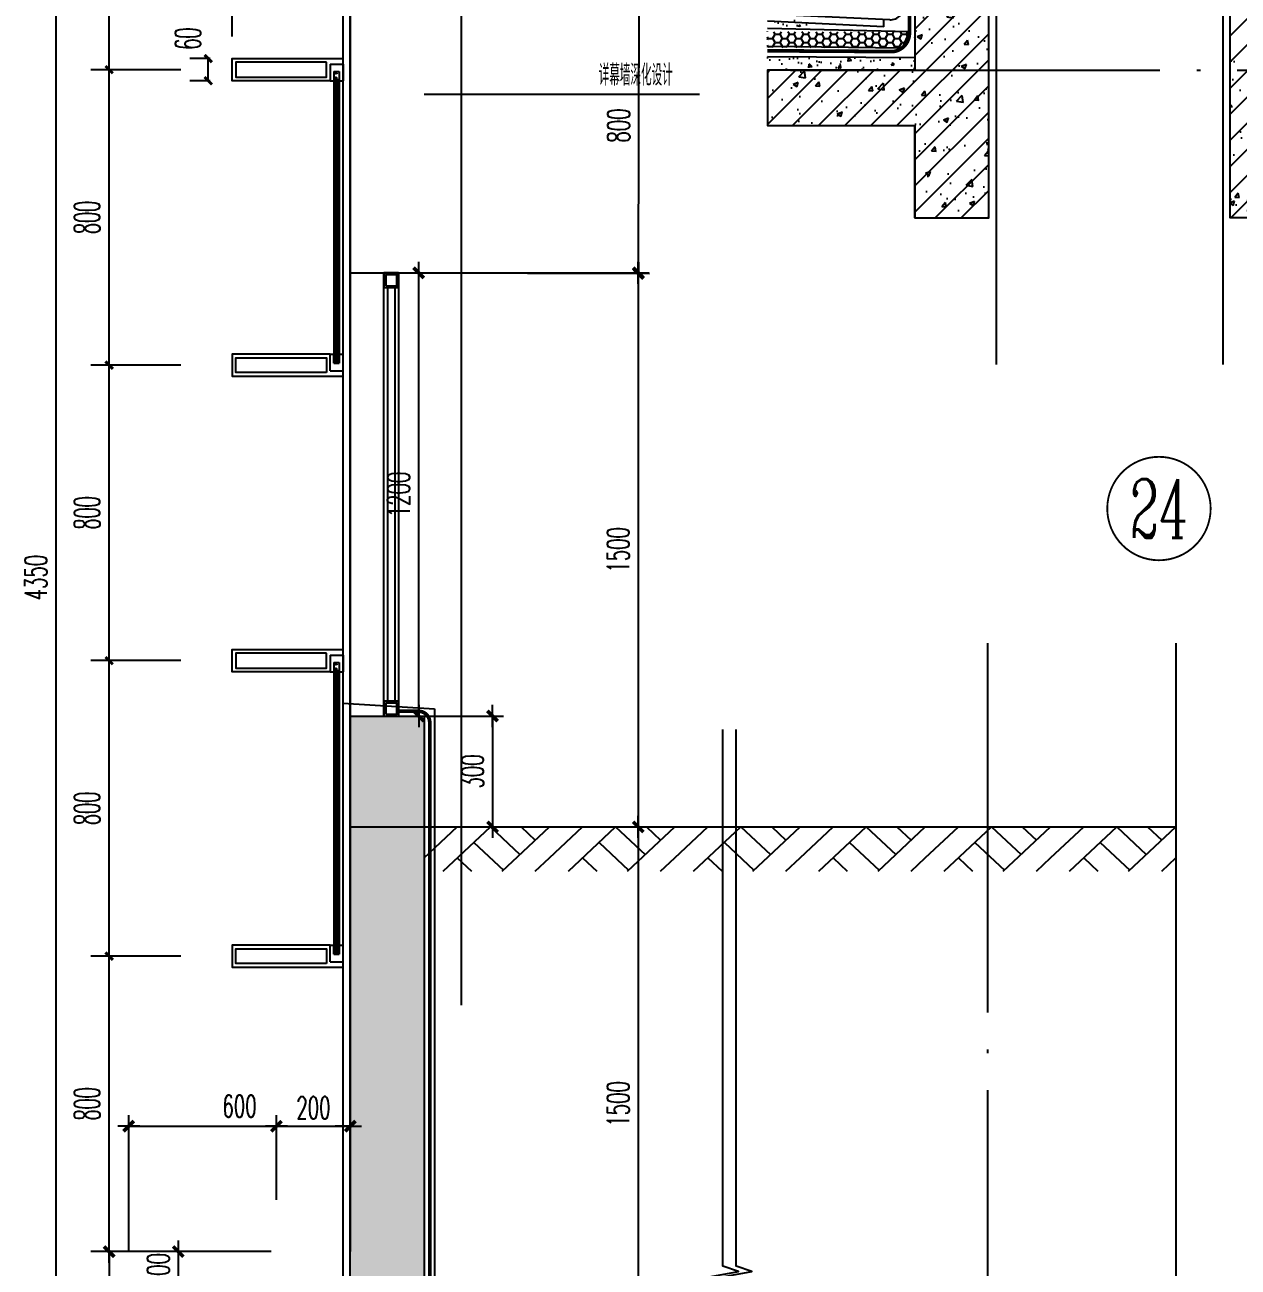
# Model space of a CAD drawing. Extents: x 1980812 to 2578970, y -669191 to 284498.
# Drawn here: x 1999602 to 2006173, y -583577 to -576850 of the extents above; entities that cross this region are included whole.
import ezdxf
from ezdxf.enums import TextEntityAlignment as Align

# ---------------------------------------------------------------- set-up
doc = ezdxf.new("R2010")
doc.units = 0
doc.header["$LTSCALE"] = 1000
doc.header["$MEASUREMENT"] = 0
doc.linetypes.add('DASH', pattern=[0.35, 0.25, -0.1])
doc.linetypes.add('DOTE', pattern=[2.42, 2, -0.2, 0.02, -0.2])
for name, color, linetype in [('BH', 191, 'Continuous'), ('DIM_IDEN', 3, 'Continuous'), ('DIM_LEAD', 3, 'Continuous'), ('DIM_SYMB', 3, 'Continuous'), ('dote', 1, 'DOTE'), ('PUB_DIM', 3, 'Continuous'), ('PUB_TEXT', 7, 'Continuous'), ('WALL', 4, 'Continuous'), ('WINDOW', 2, 'Continuous'), ('保温板', 20, 'Continuous'), ('可见看线', 63, 'Continuous'), ('柱墙填充', 181, 'Continuous'), ('栏杆', 143, 'Continuous'), ('看线', 66, 'Continuous'), ('详细标注', 231, 'Continuous'), ('防水卷材', 6, 'DASH'), ('面层', 31, 'Continuous')]:
    doc.layers.add(name, color=color, linetype=linetype)
doc.styles.add('_TCH_DIM_T3', font='SIMPLEX', dxfattribs={"width": 0.705882, "bigfont": 'GBCBIG'})
doc.styles.add('_TCH_LABEL', font='COMPLEX', dxfattribs={"bigfont": 'GBCBIG'})
doc.styles.add('DIM_FONT', font='SIMPLEX', dxfattribs={"width": 0.7, "bigfont": 'GBCBIG'})
doc.styles.add('HZTXTW', font='txtw.shx', dxfattribs={"width": 0.6, "bigfont": 'hztxtw.shx'})
doc.styles.add('HZTXTW_T3', font='txtw.shx', dxfattribs={"width": 0.5, "bigfont": 'hztxtw.shx'})
doc.dimstyles.new('_TCH_ARCH&&20', dxfattribs={"dimtxt": 59.5, "dimasz": 20, "dimexe": 40, "dimexo": 4, "dimgap": 25.25, "dimtad": 1, "dimdec": 0, "dimzin": 0, "dimdsep": 46, "dimtxsty": '_TCH_DIM_T3', "dimblk": 'ARCHTICK', "dimcen": 0.09, "dimclrt": 7, "dimazin": 2, "dimtfac": 1, "dimtdec": 0, "dimtix": 1, "dimtmove": 2, "dimatfit": 3, "dimfxl": 1, "dimtolj": 1, "dimtzin": 0, "dimarcsym": 0})
doc.dimstyles.new('DIMN20', dxfattribs={"dimscale": 0.2, "dimtxt": 300, "dimasz": 1, "dimexe": 150, "dimexo": 0, "dimgap": 100, "dimtad": 1, "dimdec": 0, "dimzin": 0, "dimdsep": 46, "dimtxsty": 'DIM_FONT', "dimblk1": '_DIMX', "dimblk2": '_DIMX', "dimsah": 1, "dimcen": 0.09, "dimclrd": 256, "dimclre": 256, "dimclrt": 7, "dimadec": 0, "dimazin": 0, "dimtfac": 1, "dimtdec": 0, "dimtix": 1, "dimtmove": 2, "dimatfit": 3, "dimldrblk": '_DIMX', "dimfxl": 150, "dimtolj": 1, "dimtzin": 0, "dimarcsym": 0})
pattern_1 = [(130, (2806224.82, -569963.396), (-71.7260183, -6.2752135), [7.5, -82.5]), (185, (2806224.82, -569963.4), (13.8751334, 75.2192134), [6, -66]), (79.5486, (2806218.84, -569963.92), (-57.8509382, 68.9439542), [6.374019, -70.1142112]), (133.8158, (2806224.82, -569943.4), (-106.7241049, -16.5519014), [11.25, -123.75]), (83.3644, (2806215.93, -569944.78), (-93.4662706, 97.411787), [9.561029, -105.1713]), (188.8158, (2806224.82, -569943.4), (-93.4661945, 97.41186), [9, -99]), (159, (2806214.82, -569948.396), (-59.6907052, -40.2618891), [7.5, -82.5]), (214, (2806214.82, -569948.4), (-24.3315332, 72.5150045), [6, -66]), (108.5486, (2806209.846, -569951.75), (-84.0222629, 32.2530497), [6.374019, -70.1142112]), (142.5, (2806224.82, -569963.396), (-1.21598553, 33.28938538), [0, -65.2, 0, -67, 0, -66.25]), (172.5, (2806224.82, -569963.396), (-26.30695374, 39.4411712), [0, -38.2, 0, -63.7, 0, -25.25]), (212.5, (2806247.12, -569963.396), (-53.38224362, -2.25548717), [0, -25, 0, -78, 0, -103.5]), (222.5, (2806257.12, -569963.396), (-58.3186169, 10.0104982), [0, -32.5, 0, -51.8, 0, -73.5])]
pattern_2 = [(130, (2806838.39, -569963.396), (-71.7260183, -6.2752135), [7.5, -82.5]), (185, (2806838.39, -569963.4), (13.8751334, 75.2192134), [6, -66]), (79.5486, (2806832.414, -569963.92), (-57.8509382, 68.9439542), [6.374019, -70.1142112]), (133.8158, (2806838.39, -569943.4), (-106.7241049, -16.5519014), [11.25, -123.75]), (83.3644, (2806829.5, -569944.78), (-93.4662706, 97.411787), [9.561029, -105.1713]), (188.8158, (2806838.39, -569943.4), (-93.4661945, 97.41186), [9, -99]), (159, (2806828.39, -569948.396), (-59.6907052, -40.2618891), [7.5, -82.5]), (214, (2806828.39, -569948.4), (-24.3315332, 72.5150045), [6, -66]), (108.5486, (2806823.42, -569951.75), (-84.0222629, 32.2530497), [6.374019, -70.1142112]), (142.5, (2806838.392, -569963.396), (-1.21598553, 33.28938538), [0, -65.2, 0, -67, 0, -66.25]), (172.5, (2806838.39, -569963.396), (-26.30695374, 39.4411712), [0, -38.2, 0, -63.7, 0, -25.25]), (212.5, (2806860.692, -569963.396), (-53.38224362, -2.25548717), [0, -25, 0, -78, 0, -103.5]), (222.5, (2806870.69, -569963.396), (-58.3186169, 10.0104982), [0, -32.5, 0, -51.8, 0, -73.5])]

# ---------------------------------------------------------------- blocks, each defined once
blk = doc.blocks.new('werghewhwtr')
at = {"layer": 'BH'}
h = blk.add_hatch(dxfattribs=at)
h.set_pattern_fill('惶妮土', color=256, scale=10, style=0)
h.set_pattern_definition(pattern_2)
h.paths.add_polyline_path([(10659.9, 130160.8), (10659.9, 130179.9), (10775.5, 130179.1), (10775.5, 130160)])
h = blk.add_hatch(dxfattribs=at)
h.set_pattern_fill('惶妮土', color=256, scale=10, style=0)
h.set_pattern_definition(pattern_1)
h.paths.add_polyline_path([(12512.5, 130160.8), (12512.5, 130179.9), (12396.9, 130179.1), (12396.9, 130160)])
h = blk.add_hatch(dxfattribs=at)
h.set_pattern_fill('惶妮土', color=256, scale=10, style=0)
h.set_pattern_definition(pattern_2)
h.paths.add_polyline_path([(10659.9, 130042.3), (10659.9, 130077.2), (11059.4, 130076.9), (11059.4, 130042.3)])
h = blk.add_hatch(dxfattribs=at)
h.set_pattern_fill('惶妮土', color=256, scale=10, style=0)
h.set_pattern_definition(pattern_1)
h.paths.add_polyline_path([(12512.5, 130042.3), (12512.5, 130077.2), (12113, 130076.9), (12113, 130042.3)])
at = {"layer": '保温板'}
h = blk.add_hatch(dxfattribs=at)
h.set_pattern_fill('HONEY', color=256, scale=8, style=0)
h.set_pattern_definition([(7e-15, (-208298.683, -332818.811), (19.05, 10.99852), [12.7, -25.4]), (120, (-208298.683, -332818.811), (-19.04999772, 10.99852394), [12.7, -25.4]), (60, (-208298.683, -332818.811), (2.28e-06, 21.99704394), [-25.4, 12.7])])
h.paths.add_polyline_path([(10659.9, 130103.9), (10659.9, 130146.8), (11044.4, 130146), (11025.5, 130103.2)])
h = blk.add_hatch(dxfattribs=at)
h.set_pattern_fill('HONEY', color=256, scale=8, style=0)
h.set_pattern_definition([(7e-15, (-208912.254, -332818.811), (19.05, 10.99852), [12.7, -25.4]), (120, (-208912.254, -332818.811), (-19.04999772, 10.99852394), [12.7, -25.4]), (60, (-208912.254, -332818.811), (2.28e-06, 21.99704394), [-25.4, 12.7])])
h.paths.add_polyline_path([(12512.5, 130103.9), (12512.5, 130146.8), (12128, 130146), (12146.9, 130103.2)])
at = {"layer": '柱墙填充'}
h = blk.add_hatch(dxfattribs=at)
h.set_pattern_fill('钢筋混凝土', color=256, scale=20)
h.set_pattern_definition([(45, (-12715.51, 1878.9), (-35.35534, 35.35534), []), (50, (-12715.51, 1878.9), (143.45204, -12.55043), [15, -165]), (355, (-12715.51, 1878.9), (-27.75027, 150.43843), [12, -132]), (100.4514, (-12703.55, 1877.85), (115.70188, 137.88791), [12.74804, -140.22842]), (46.1842, (-12715.5, 1918.9), (213.4482, -33.1038), [22.5, -247.5]), (96.6356, (-12697.72, 1916.14), (186.93254, 194.82357), [19.12206, -210.3426]), (351.1842, (-12715.5, 1918.9), (186.9324, 194.82372), [18, -198]), (21, (-12695.51, 1908.9), (119.38141, -80.52378), [15, -165]), (326, (-12695.51, 1908.9), (48.66307, 145.03001), [12, -132]), (71.4514, (-12685.56, 1902.19), (168.04453, 64.5061), [12.74804, -140.22842]), (37.5, (-12715.51, 1878.9), (2.431971, 66.57877), [0, -130.4, 0, -134, 0, -132.5]), (7.5, (-12715.51, 1878.9), (52.613907, 78.882342), [0, -76.4, 0, -127.4, 0, -50.5]), (327.5, (-12760.11, 1878.9), (106.764487, -4.510974), [0, -50, 0, -156, 0, -207]), (317.5, (-12780.11, 1878.9), (116.637234, 20.020996), [0, -65, 0, -103.6, 0, -147])])
h.paths.add_polyline_path([(12213, 131842.4), (10959.4, 131842.4), (10959.4, 131742.4), (11059.4, 131742.4), (11059.4, 131642.4), (11259.4, 131642.4), (11259.4, 131742.4), (11913, 131742.4), (11913, 131642.4), (12113, 131642.4), (12113, 131742.4), (12213, 131742.4)])
h = blk.add_hatch(dxfattribs=at)
h.set_pattern_fill('钢筋混凝土', color=256, scale=20)
h.set_pattern_definition([(45, (-6167.43, 9634.474), (-35.35534, 35.35534), []), (50, (-6167.43, 9634.47), (143.45204, -12.55043), [15, -165]), (355, (-6167.43, 9634.47), (-27.75027, 150.43843), [12, -132]), (100.4514, (-6155.48, 9633.43), (115.70188, 137.88791), [12.74804, -140.22842]), (46.1842, (-6167.43, 9674.47), (213.4482, -33.1038), [22.5, -247.5]), (96.6356, (-6149.64, 9671.72), (186.93254, 194.82357), [19.12206, -210.3426]), (351.1842, (-6167.43, 9674.47), (186.9324, 194.82372), [18, -198]), (21, (-6147.43, 9664.47), (119.38141, -80.52378), [15, -165]), (326, (-6147.43, 9664.47), (48.66307, 145.03001), [12, -132]), (71.4514, (-6137.48, 9657.76), (168.04453, 64.5061), [12.74804, -140.22842]), (37.5, (-6167.43, 9634.474), (2.43197, 66.57877), [0, -130.4, 0, -134, 0, -132.5]), (7.5, (-6167.43, 9634.474), (52.613907, 78.882342), [0, -76.4, 0, -127.4, 0, -50.5]), (327.5, (-6212.03, 9634.474), (106.764487, -4.510974), [0, -50, 0, -156, 0, -207]), (317.5, (-6232.03, 9634.47), (116.637234, 20.021), [0, -65, 0, -103.6, 0, -147])])
h.paths.add_polyline_path([(10659.9, 130016.9), (10659.9, 130042.4), (11059.4, 130042.4), (11059.4, 130542.4), (11259.4, 130542.4), (11259.3, 130392.3), (11259.4, 130392.4), (11259.4, 129642.4), (11059.4, 129642.4), (11059.4, 129892.4), (10659.9, 129892.4), (10659.9, 129994.3), (10701.9, 130009.5)])
h = blk.add_hatch(dxfattribs=at)
h.set_pattern_fill('钢筋混凝土', color=256, scale=20)
h.set_pattern_definition([(45, (-6781, 9634.474), (-35.35534, 35.35534), []), (50, (-6781, 9634.47), (143.45204, -12.55043), [15, -165]), (355, (-6781, 9634.47), (-27.75027, 150.43843), [12, -132]), (100.4514, (-6769.05, 9633.43), (115.70188, 137.88791), [12.74804, -140.22842]), (46.1842, (-6781, 9674.47), (213.4482, -33.1038), [22.5, -247.5]), (96.6356, (-6763.21, 9671.72), (186.93254, 194.82357), [19.12206, -210.3426]), (351.1842, (-6781, 9674.47), (186.9324, 194.82372), [18, -198]), (21, (-6761, 9664.47), (119.38141, -80.52378), [15, -165]), (326, (-6761, 9664.47), (48.66307, 145.03001), [12, -132]), (71.4514, (-6751.05, 9657.76), (168.04453, 64.5061), [12.74804, -140.22842]), (37.5, (-6781, 9634.474), (2.43197, 66.57877), [0, -130.4, 0, -134, 0, -132.5]), (7.5, (-6781, 9634.474), (52.613907, 78.882342), [0, -76.4, 0, -127.4, 0, -50.5]), (327.5, (-6825.6, 9634.474), (106.764487, -4.510974), [0, -50, 0, -156, 0, -207]), (317.5, (-6845.6, 9634.47), (116.637234, 20.021), [0, -65, 0, -103.6, 0, -147])])
h.paths.add_polyline_path([(12512.5, 130039.3), (12512.5, 130042.4), (12113, 130042.4), (12113, 130542.4), (11913.1, 130542.4), (11913.1, 130392.3), (11913, 130392.4), (11913, 129642.4), (12113, 129642.4), (12113, 129892.4), (12512.5, 129892.4), (12512.5, 129994.3), (12470.5, 130009.5), (12554.5, 130024.3)])
at = {"layer": 'dote', "linetype": 'DOTE', "ltscale": 0.5}
blk.add_line((10722.5, 130042.4, 0), (12720.2, 130042.4), dxfattribs=at)
at = {"layer": 'WALL', "elevation": 0}
blk.add_lwpolyline([(11059.4, 131642.4), (11059.4, 131742.4), (10959.4, 131742.4), (10959.4, 131842.4), (12213, 131842.4), (12213, 131742.4), (12113, 131742.4), (12113, 131642.4), (11913, 131642.4), (11913, 131742.4), (11259.4, 131742.4), (11259.4, 131642.4)], close=True, dxfattribs=at)
at = {"layer": 'WALL'}
blk.add_lwpolyline([(11059.4, 129642.4), (11059.4, 129892.4), (11059.4, 129642.4), (11259.4, 129642.4), (11259.4, 130542.4), (11059.4, 130542.4), (11059.4, 130042.4), (10659.9, 130042.4), (10659.9, 129892.4), (11059.4, 129892.4)], dxfattribs=at)
at = {"layer": 'WALL', "elevation": 0}
for points in [[(11059.4, 130542.4), (11059.4, 130042.4)], [(12113, 129642.4), (12113, 129892.4), (12113, 129642.4), (11913, 129642.4), (11913, 130542.4), (12113, 130542.4), (12113, 130042.4), (12512.5, 130042.4), (12512.5, 129892.4), (12113, 129892.4)], [(12113, 130542.4), (12113, 130042.4)]]:
    blk.add_lwpolyline(points, dxfattribs=at)
at = {"layer": 'WALL', "extrusion": (1, 0, 0), "elevation": 11059.4}
blk.add_lwpolyline([(129642.4, 0), (129892.4, 0)], dxfattribs=at)
at = {"layer": 'WALL', "extrusion": (-1, 0, 0), "elevation": -12113}
blk.add_lwpolyline([(-129642.4, 0), (-129892.4, 0)], dxfattribs=at)
at = {"layer": '保温板', "elevation": 0}
for points in [[(10659.9, 130107.7), (11025.5, 130103.2), (11025.5, 130103.2), (11044.4, 130146), (10659.9, 130155.7)], [(12512.5, 130107.7), (12146.9, 130103.2), (12146.9, 130103.2), (12128, 130146), (12512.5, 130155.7)]]:
    blk.add_lwpolyline(points, dxfattribs=at)
at = {"layer": '可见看线'}
for p, q in [((11893, 131622.4, 0), (11893, 130577.4, 0)), ((12133, 131622.4, 0), (12133, 130565.6, 0))]:
    blk.add_line(p, q, dxfattribs=at)
at = {"layer": '防水卷材', "const_width": 10, "elevation": 0}
for points in [[(11135.7, 130542.4), (11094.4, 130542.4, 0.414214), (11044.4, 130492.4), (11044.4, 130143, -0.453838), (10988.9, 130093), (10659.9, 130095)], [(12036.7, 130555.3), (12098, 130555.3, -0.414214), (12128, 130525.3)], [(12128, 130525.4), (12128, 130143, 0.453838), (12183.5, 130093), (12512.5, 130095)]]:
    blk.add_lwpolyline(points, format="xyb", dxfattribs=at)
at = {"layer": '面层'}
for p, q in [((11031.8, 130546.2, 0), (11059.4, 130626.6)), ((11893, 130577.4, 0), (12140.6, 130565.2, 0)), ((11031.8, 130546.2, 0), (11031.8, 130219.1, 0)), ((12140.6, 130565.2, 0), (12140.6, 130219.1, 0)), ((10991.1, 130179.1, 0), (10659.9, 130194.4, 0)), ((10975.5, 130160, 0), (10659.9, 130175.3, 0)), ((10975.5, 130160, 0), (10975.5, 130179.1, 0)), ((12181.3, 130179.1, 0), (12512.5, 130194.4, 0)), ((12196.9, 130160, 0), (12196.9, 130179.1, 0)), ((12196.9, 130160, 0), (12512.5, 130175.3, 0))]:
    blk.add_line(p, q, dxfattribs=at)
at = {"layer": '面层', "elevation": 0}
for points in [[(11039.4, 130568.4), (11039.4, 131722.4), (10939.4, 131722.4), (10939.4, 131862.4), (12233, 131862.4), (12233, 131722.4), (12133, 131722.4), (12133, 131622.4), (11893, 131622.4), (11893, 131722.4), (11279.4, 131722.4), (11279.4, 129245.5)], [(11893, 130577.4), (11893, 129245.5)], [(10659.9, 130079.9), (11059.4, 130076.9)], [(12512.5, 130079.9), (12113, 130076.9)], [(12133, 129245.5), (12133, 129872.4), (12512.5, 129872.4)]]:
    blk.add_lwpolyline(points, dxfattribs=at)
at = {"layer": '面层'}
for centre, start, end in [((10991.8, 130219.1, 0), 269.0766, 0), ((12180.6, 130219.1, 0), 180, 270.9234)]:
    blk.add_arc(centre, 40, start, end, dxfattribs=at)
blk = doc.blocks.new('_DIMX')
blk.add_line((-150, 0), (150, 0))
at = {"const_width": 50}
blk.add_lwpolyline([(-70, -70), (70, 70)], dxfattribs=at)
blk = doc.blocks.new('*D2773')
at = {"layer": 'Defpoints', "color": 0, "transparency": 16777216}
for p in [(24413.9, 7984.3), (24162.7, 7884.3), (24413.9, 7884.3)]:
    blk.add_point(p, dxfattribs=at)
at = {"layer": '详细标注', "lineweight": -2, "transparency": 16777216}
for p, q in [((24413.9, 7984.3), (24132.7, 7984.3)), ((24162.7, 7984.5), (24162.7, 7984.7)), ((24162.7, 7984.3), (24162.7, 7884.3)), ((24413.9, 7884.3), (24132.7, 7884.3)), ((24162.7, 7884.1), (24162.7, 7883.9))]:
    blk.add_line(p, q, dxfattribs=at)
at = {"layer": '详细标注', "lineweight": -2, "transparency": 16777216, "xscale": 0.2, "yscale": 0.2, "zscale": 0.2}
for p, rotation in [((24162.7, 7984.3), 270), ((24162.7, 7884.3), 90)]:
    blk.add_blockref('_DIMX', p, dxfattribs=dict(at, rotation=rotation))
at = {"layer": '详细标注', "color": 7, "transparency": 16777216, "insert": (24108.4, 7934.3), "char_height": 60, "attachment_point": 5, "rotation": 90, "style": 'HZTXTW'}
blk.add_mtext('\\A1;100', dxfattribs=at)
blk = doc.blocks.new('*D2775')
at = {"layer": 'Defpoints', "color": 0, "transparency": 16777216}
for p in [(24132.7, 7984.3), (23975.5, 7634.3), (24132.7, 7634.3)]:
    blk.add_point(p, dxfattribs=at)
at = {"layer": '详细标注', "lineweight": -2, "transparency": 16777216}
for p, q in [((24132.7, 7984.3), (23945.5, 7984.3)), ((23975.5, 7984.1), (23975.5, 7634.5)), ((24132.7, 7634.3), (23945.5, 7634.3))]:
    blk.add_line(p, q, dxfattribs=at)
at = {"layer": '详细标注', "lineweight": -2, "transparency": 16777216, "xscale": 0.2, "yscale": 0.2, "zscale": 0.2}
for p, rotation in [((23975.5, 7984.3), 90), ((23975.5, 7634.3), 270)]:
    blk.add_blockref('_DIMX', p, dxfattribs=dict(at, rotation=rotation))
at = {"layer": '详细标注', "color": 7, "transparency": 16777216, "insert": (23921.3, 7809.3), "char_height": 60, "attachment_point": 5, "rotation": 90, "style": 'HZTXTW'}
blk.add_mtext('\\A1;350', dxfattribs=at)
blk = doc.blocks.new('*D2777')
at = {"layer": 'Defpoints', "color": 0, "transparency": 16777216}
for p in [(24722.4, 9134.3, 0), (24722.4, 7634.3, 0), (25408.2, 7634.3)]:
    blk.add_point(p, dxfattribs=at)
at = {"layer": '详细标注', "lineweight": -2, "transparency": 16777216}
for p, q in [((24722.4, 9134.3), (25438.2, 9134.3)), ((25408.2, 9134.1), (25408.2, 7634.5)), ((24722.4, 7634.3), (25438.2, 7634.3))]:
    blk.add_line(p, q, dxfattribs=at)
at = {"layer": '详细标注', "lineweight": -2, "transparency": 16777216, "xscale": 0.2, "yscale": 0.2, "zscale": 0.2}
for p, rotation in [((25408.2, 9134.3), 90), ((25408.2, 7634.3), 270)]:
    blk.add_blockref('_DIMX', p, dxfattribs=dict(at, rotation=rotation))
at = {"layer": '详细标注', "color": 7, "transparency": 16777216, "insert": (25353.9, 8384.3), "char_height": 60, "attachment_point": 5, "rotation": 90, "style": 'HZTXTW'}
blk.add_mtext('\\A1;1500', dxfattribs=at)
blk = doc.blocks.new('*D2762')
at = {"layer": 'Defpoints', "color": 0, "transparency": 16777216}
for p in [(24828.5, 9434.3, 0), (24828.5, 9134.3, 0), (25013.7, 9134.3)]:
    blk.add_point(p, dxfattribs=at)
at = {"layer": '详细标注', "lineweight": -2, "transparency": 16777216}
for p, q in [((24828.5, 9434.3), (25043.7, 9434.3)), ((25013.7, 9434.1), (25013.7, 9134.5)), ((24828.5, 9134.3), (25043.7, 9134.3))]:
    blk.add_line(p, q, dxfattribs=at)
at = {"layer": '详细标注', "lineweight": -2, "transparency": 16777216, "xscale": 0.2, "yscale": 0.2, "zscale": 0.2}
for p, rotation in [((25013.7, 9434.3), 90), ((25013.7, 9134.3), 270)]:
    blk.add_blockref('_DIMX', p, dxfattribs=dict(at, rotation=rotation))
at = {"layer": '详细标注', "color": 7, "transparency": 16777216, "insert": (24959.4, 9284.3), "char_height": 60, "attachment_point": 5, "rotation": 90, "style": 'HZTXTW'}
blk.add_mtext('\\A1;300', dxfattribs=at)
blk = doc.blocks.new('*D2778')
at = {"layer": 'Defpoints', "color": 0, "transparency": 16777216}
for p in [(24628.5, 10634.3, 0), (24813.7, 10634.3), (24628.5, 9434.3)]:
    blk.add_point(p, dxfattribs=at)
at = {"layer": '详细标注', "lineweight": -2, "transparency": 16777216}
for p, q in [((24628.5, 10634.3), (24843.7, 10634.3)), ((24813.7, 9434.5), (24813.7, 10634.1)), ((24628.5, 9434.3), (24843.7, 9434.3))]:
    blk.add_line(p, q, dxfattribs=at)
at = {"layer": '详细标注', "lineweight": -2, "transparency": 16777216, "xscale": 0.2, "yscale": 0.2, "zscale": 0.2}
for p, rotation in [((24813.7, 10634.3), 90), ((24813.7, 9434.3), 270)]:
    blk.add_blockref('_DIMX', p, dxfattribs=dict(at, rotation=rotation))
at = {"layer": '详细标注', "color": 7, "transparency": 16777216, "insert": (24759.4, 10034.3), "char_height": 60, "attachment_point": 5, "rotation": 90, "style": 'HZTXTW'}
blk.add_mtext('\\A1;1200', dxfattribs=at)
blk = doc.blocks.new('*D2779')
at = {"layer": 'Defpoints', "color": 0, "transparency": 16777216}
for p in [(24761.1, 10634.3, 0), (24761.1, 9134.3, 0), (25408.2, 9134.3)]:
    blk.add_point(p, dxfattribs=at)
at = {"layer": '详细标注', "lineweight": -2, "transparency": 16777216}
for p, q in [((24761.1, 10634.3), (25438.2, 10634.3)), ((25408.2, 10634.1), (25408.2, 9134.5)), ((24761.1, 9134.3), (25438.2, 9134.3))]:
    blk.add_line(p, q, dxfattribs=at)
at = {"layer": '详细标注', "lineweight": -2, "transparency": 16777216, "xscale": 0.2, "yscale": 0.2, "zscale": 0.2}
for p, rotation in [((25408.2, 10634.3), 90), ((25408.2, 9134.3), 270)]:
    blk.add_blockref('_DIMX', p, dxfattribs=dict(at, rotation=rotation))
at = {"layer": '详细标注', "color": 7, "transparency": 16777216, "insert": (25353.9, 9884.3), "char_height": 60, "attachment_point": 5, "rotation": 90, "style": 'HZTXTW'}
blk.add_mtext('\\A1;1500', dxfattribs=at)
blk = doc.blocks.new('*D2781')
at = {"layer": 'Defpoints', "color": 0, "transparency": 16777216}
for p in [(24778.5, 11434.3, 0), (24776.6, 10634.3, 0), (25408.4, 10632.8)]:
    blk.add_point(p, dxfattribs=at)
at = {"layer": '详细标注', "lineweight": -2, "transparency": 16777216}
for p, q in [((24778.5, 11434.3), (25440.3, 11432.8)), ((25410.3, 11432.6), (25408.4, 10633)), ((24776.6, 10634.3), (25438.4, 10632.8))]:
    blk.add_line(p, q, dxfattribs=at)
at = {"layer": '详细标注', "lineweight": -2, "transparency": 16777216, "xscale": 0.2, "yscale": 0.2, "zscale": 0.2}
for p, rotation in [((25410.3, 11432.8), 89.86328577447495), ((25408.4, 10632.8), 269.863285774475)]:
    blk.add_blockref('_DIMX', p, dxfattribs=dict(at, rotation=rotation))
at = {"layer": '详细标注', "color": 7, "transparency": 16777216, "insert": (25355.1, 11033), "char_height": 60, "attachment_point": 5, "rotation": 89.8633, "style": 'HZTXTW'}
blk.add_mtext('\\A1;800', dxfattribs=at)
blk = doc.blocks.new('*D2783')
at = {"layer": 'Defpoints', "color": 0, "transparency": 16777216}
for p in [(24150.3, 11984.3, 0), (23831.3, 7634.3), (24150.3, 7634.3)]:
    blk.add_point(p, dxfattribs=at)
at = {"layer": '详细标注', "lineweight": -2, "transparency": 16777216}
for p, q in [((24150.3, 11984.3), (23801.3, 11984.3)), ((23831.3, 11984.1), (23831.3, 7634.5)), ((24150.3, 7634.3), (23801.3, 7634.3))]:
    blk.add_line(p, q, dxfattribs=at)
at = {"layer": '详细标注', "lineweight": -2, "transparency": 16777216, "xscale": 0.2, "yscale": 0.2, "zscale": 0.2}
for p, rotation in [((23831.3, 11984.3), 90), ((23831.3, 7634.3), 270)]:
    blk.add_blockref('_DIMX', p, dxfattribs=dict(at, rotation=rotation))
at = {"layer": '详细标注', "color": 7, "transparency": 16777216, "insert": (23777, 9809.3), "char_height": 60, "attachment_point": 5, "rotation": 90, "style": 'HZTXTW'}
blk.add_mtext('\\A1;4350', dxfattribs=at)
blk = doc.blocks.new('*D2763')
at = {"layer": 'Defpoints', "color": 0, "transparency": 16777216}
for p in [(24628.5, 8324), (24028.5, 7984.3, 0), (24628.5, 7984.3)]:
    blk.add_point(p, dxfattribs=at)
at = {"layer": '详细标注', "linetype": 'ByBlock', "lineweight": -2, "transparency": 16777216}
for p, q in [((24028.5, 7984.3), (24028.5, 8354)), ((24628.5, 7984.3), (24628.5, 8354))]:
    blk.add_line(p, q, dxfattribs=at)
at = {"layer": '详细标注', "lineweight": -2, "transparency": 16777216}
blk.add_line((24028.7, 8324), (24628.3, 8324), dxfattribs=at)
at = {"layer": '详细标注', "lineweight": -2, "transparency": 16777216, "xscale": 0.2, "yscale": 0.2, "zscale": 0.2, "rotation": 180}
blk.add_blockref('_DIMX', (24028.5, 8324), dxfattribs=at)
at = {"layer": '详细标注', "lineweight": -2, "transparency": 16777216, "xscale": 0.2, "yscale": 0.2, "zscale": 0.2}
blk.add_blockref('_DIMX', (24628.5, 8324), dxfattribs=at)
at = {"layer": '详细标注', "color": 7, "transparency": 16777216, "insert": (24328.5, 8378.3), "char_height": 60, "attachment_point": 5, "style": 'HZTXTW'}
blk.add_mtext('\\A1;600', dxfattribs=at)
blk = doc.blocks.new('*D2784')
at = {"layer": 'Defpoints', "color": 0, "transparency": 16777216}
for p in [(24628.5, 8324), (24428.5, 8124.4), (24628.5, 8123.7)]:
    blk.add_point(p, dxfattribs=at)
at = {"layer": '详细标注', "linetype": 'ByBlock', "lineweight": -2, "transparency": 16777216}
for p, q in [((24428.5, 8124.4), (24428.5, 8354)), ((24628.5, 8123.7), (24628.5, 8354))]:
    blk.add_line(p, q, dxfattribs=at)
at = {"layer": '详细标注', "lineweight": -2, "transparency": 16777216}
for p, q in [((24428.7, 8324), (24469.9, 8324)), ((24628.3, 8324), (24587.1, 8324))]:
    blk.add_line(p, q, dxfattribs=at)
at = {"layer": '详细标注', "lineweight": -2, "transparency": 16777216, "xscale": 0.2, "yscale": 0.2, "zscale": 0.2, "rotation": 180}
blk.add_blockref('_DIMX', (24428.5, 8324), dxfattribs=at)
at = {"layer": '详细标注', "lineweight": -2, "transparency": 16777216, "xscale": 0.2, "yscale": 0.2, "zscale": 0.2}
blk.add_blockref('_DIMX', (24628.5, 8324), dxfattribs=at)
at = {"layer": '详细标注', "color": 7, "transparency": 16777216, "insert": (24528.5, 8374), "char_height": 60, "attachment_point": 5, "style": 'HZTXTW'}
blk.add_mtext('\\A1;200', dxfattribs=at)
blk = doc.blocks.new('$LinePat$素土夯实')
at = {"color": 0}
for p, q in [((0, -210), (210, 0)), ((120, -300), (420, 0)), ((420, 0), (607.5, -187.5)), ((495, -300), (795, 0)), ((615, 0), (705, -90)), ((315, -105), (502.5, -292.5)), ((210, -210), (300, -300)), ((705, -300), (795, -210))]:
    blk.add_line(p, q, dxfattribs=at)
blk = doc.blocks.new('_ArchTick')
at = {"color": 0, "linetype": 'ByBlock', "const_width": 0.4}
blk.add_lwpolyline([(-0.5, -0.5), (0.5, 0.5)], dxfattribs=at)
blk = doc.blocks.new('*D2786')
at = {"layer": 'Defpoints', "color": 0, "transparency": 16777216}
for p in [(23975.5, 11984.2), (24229.1, 11984.2), (24229.1, 11184.3)]:
    blk.add_point(p, dxfattribs=at)
at = {"layer": 'PUB_DIM', "color": 0, "lineweight": -2, "transparency": 16777216}
for p, q in [((24169.1, 11984.2), (23925.5, 11984.2)), ((23975.5, 11184.3), (23975.5, 11984.2)), ((24169.1, 11184.3), (23925.5, 11184.3))]:
    blk.add_line(p, q, dxfattribs=at)
at = {"layer": 'PUB_DIM', "color": 0, "lineweight": -2, "transparency": 16777216, "xscale": 20, "yscale": 20, "zscale": 20}
for p, rotation in [((23975.5, 11984.2), 90), ((23975.5, 11184.3), 270)]:
    blk.add_blockref('_ArchTick', p, dxfattribs=dict(at, rotation=rotation))
at = {"layer": 'PUB_DIM', "color": 7, "transparency": 16777216, "insert": (23915.5, 11584.2), "char_height": 70, "attachment_point": 5, "rotation": 90, "style": 'HZTXTW_T3'}
blk.add_mtext('\\A1;800', dxfattribs=at)
blk = doc.blocks.new('*D2787')
at = {"layer": 'Defpoints', "color": 0, "transparency": 16777216}
for p in [(23975.5, 11184.3), (24229.1, 11184.3), (24229.1, 10384.3)]:
    blk.add_point(p, dxfattribs=at)
at = {"layer": 'PUB_DIM', "color": 0, "lineweight": -2, "transparency": 16777216}
for p, q in [((24169.1, 11184.3), (23925.5, 11184.3)), ((23975.5, 10384.3), (23975.5, 11184.3)), ((24169.1, 10384.3), (23925.5, 10384.3))]:
    blk.add_line(p, q, dxfattribs=at)
at = {"layer": 'PUB_DIM', "color": 0, "lineweight": -2, "transparency": 16777216, "xscale": 20, "yscale": 20, "zscale": 20}
for p, rotation in [((23975.5, 11184.3), 90), ((23975.5, 10384.3), 270)]:
    blk.add_blockref('_ArchTick', p, dxfattribs=dict(at, rotation=rotation))
at = {"layer": 'PUB_DIM', "color": 7, "transparency": 16777216, "insert": (23915.5, 10784.3), "char_height": 70, "attachment_point": 5, "rotation": 90, "style": 'HZTXTW_T3'}
blk.add_mtext('\\A1;800', dxfattribs=at)
blk = doc.blocks.new('*D2788')
at = {"layer": 'Defpoints', "color": 0, "transparency": 16777216}
for p in [(23975.5, 10384.3), (24229.1, 10384.3), (24229.1, 9584.3)]:
    blk.add_point(p, dxfattribs=at)
at = {"layer": 'PUB_DIM', "color": 0, "lineweight": -2, "transparency": 16777216}
for p, q in [((24169.1, 10384.3), (23925.5, 10384.3)), ((23975.5, 9584.3), (23975.5, 10384.3)), ((24169.1, 9584.3), (23925.5, 9584.3))]:
    blk.add_line(p, q, dxfattribs=at)
at = {"layer": 'PUB_DIM', "color": 0, "lineweight": -2, "transparency": 16777216, "xscale": 20, "yscale": 20, "zscale": 20}
for p, rotation in [((23975.5, 10384.3), 90), ((23975.5, 9584.3), 270)]:
    blk.add_blockref('_ArchTick', p, dxfattribs=dict(at, rotation=rotation))
at = {"layer": 'PUB_DIM', "color": 7, "transparency": 16777216, "insert": (23915.5, 9984.3), "char_height": 70, "attachment_point": 5, "rotation": 90, "style": 'HZTXTW_T3'}
blk.add_mtext('\\A1;800', dxfattribs=at)
blk = doc.blocks.new('*D2789')
at = {"layer": 'Defpoints', "color": 0, "transparency": 16777216}
for p in [(23975.5, 9584.3), (24229.1, 9584.3), (24229.1, 8784.3)]:
    blk.add_point(p, dxfattribs=at)
at = {"layer": 'PUB_DIM', "color": 0, "lineweight": -2, "transparency": 16777216}
for p, q in [((24169.1, 9584.3), (23925.5, 9584.3)), ((23975.5, 8784.3), (23975.5, 9584.3)), ((24169.1, 8784.3), (23925.5, 8784.3))]:
    blk.add_line(p, q, dxfattribs=at)
at = {"layer": 'PUB_DIM', "color": 0, "lineweight": -2, "transparency": 16777216, "xscale": 20, "yscale": 20, "zscale": 20}
for p, rotation in [((23975.5, 9584.3), 90), ((23975.5, 8784.3), 270)]:
    blk.add_blockref('_ArchTick', p, dxfattribs=dict(at, rotation=rotation))
at = {"layer": 'PUB_DIM', "color": 7, "transparency": 16777216, "insert": (23915.5, 9184.3), "char_height": 70, "attachment_point": 5, "rotation": 90, "style": 'HZTXTW_T3'}
blk.add_mtext('\\A1;800', dxfattribs=at)
blk = doc.blocks.new('*D2790')
at = {"layer": 'Defpoints', "color": 0, "transparency": 16777216}
for p in [(23975.5, 8784.3), (24229.1, 8784.3), (24229.1, 7984.3)]:
    blk.add_point(p, dxfattribs=at)
at = {"layer": 'PUB_DIM', "color": 0, "lineweight": -2, "transparency": 16777216}
for p, q in [((24169.1, 8784.3), (23925.5, 8784.3)), ((23975.5, 7984.3), (23975.5, 8784.3)), ((24169.1, 7984.3), (23925.5, 7984.3))]:
    blk.add_line(p, q, dxfattribs=at)
at = {"layer": 'PUB_DIM', "color": 0, "lineweight": -2, "transparency": 16777216, "xscale": 20, "yscale": 20, "zscale": 20}
for p, rotation in [((23975.5, 8784.3), 90), ((23975.5, 7984.3), 270)]:
    blk.add_blockref('_ArchTick', p, dxfattribs=dict(at, rotation=rotation))
at = {"layer": 'PUB_DIM', "color": 7, "transparency": 16777216, "insert": (23915.5, 8384.3), "char_height": 70, "attachment_point": 5, "rotation": 90, "style": 'HZTXTW_T3'}
blk.add_mtext('\\A1;800', dxfattribs=at)
blk = doc.blocks.new('*D2791')
at = {"layer": 'Defpoints', "color": 0, "transparency": 16777216}
for p in [(24608.7, 11488.2), (24308.6, 11214.3), (24608.7, 11214.3)]:
    blk.add_point(p, dxfattribs=at)
at = {"layer": 'PUB_DIM', "color": 0, "lineweight": -2, "transparency": 16777216}
for p, q in [((24308.6, 11274.3), (24308.6, 11538.2)), ((24608.7, 11274.3), (24608.7, 11538.2)), ((24308.6, 11488.2), (24608.7, 11488.2))]:
    blk.add_line(p, q, dxfattribs=at)
at = {"layer": 'PUB_DIM', "color": 0, "lineweight": -2, "transparency": 16777216, "xscale": 20, "yscale": 20, "zscale": 20, "rotation": 180}
blk.add_blockref('_ArchTick', (24308.6, 11488.2), dxfattribs=at)
at = {"layer": 'PUB_DIM', "color": 0, "lineweight": -2, "transparency": 16777216, "xscale": 20, "yscale": 20, "zscale": 20}
blk.add_blockref('_ArchTick', (24608.7, 11488.2), dxfattribs=at)
at = {"layer": 'PUB_DIM', "color": 7, "transparency": 16777216, "insert": (24458.7, 11548.2), "char_height": 70, "attachment_point": 5, "style": 'HZTXTW_T3'}
blk.add_mtext('\\A1;300', dxfattribs=at)
blk = doc.blocks.new('*D2792')
at = {"layer": 'Defpoints', "color": 0, "transparency": 16777216}
for p in [(24243.8, 11214.3), (24308.6, 11214.3), (24308.6, 11154.3)]:
    blk.add_point(p, dxfattribs=at)
at = {"layer": 'PUB_DIM', "color": 0, "lineweight": -2, "transparency": 16777216}
for p, q in [((24248.6, 11214.3), (24193.8, 11214.3)), ((24243.8, 11154.3), (24243.8, 11214.3)), ((24248.6, 11154.3), (24193.8, 11154.3))]:
    blk.add_line(p, q, dxfattribs=at)
at = {"layer": 'PUB_DIM', "color": 0, "lineweight": -2, "transparency": 16777216, "xscale": 20, "yscale": 20, "zscale": 20}
for p, rotation in [((24243.8, 11214.3), 90), ((24243.8, 11154.3), 270)]:
    blk.add_blockref('_ArchTick', p, dxfattribs=dict(at, rotation=rotation))
at = {"layer": 'PUB_DIM', "color": 7, "transparency": 16777216, "insert": (24188.8, 11268.3), "char_height": 70, "attachment_point": 5, "rotation": 90, "style": 'HZTXTW_T3'}
blk.add_mtext('\\A1;60', dxfattribs=at)
blk = doc.blocks.new('sthsthst')
at = {"layer": '柱墙填充'}
h = blk.add_hatch(dxfattribs=at)
h.set_pattern_fill('钢筋混凝土', color=256, scale=20)
h.set_pattern_definition([(45, (5934.507, -112773.585), (-35.35534, 35.35534), []), (50, (5934.51, -112773.58), (143.45204, -12.55043), [15, -165]), (355, (5934.5, -112773.58), (-27.75027, 150.43843), [12, -132]), (100.4514, (5946.46, -112774.63), (115.70188, 137.88791), [12.74804, -140.22842]), (46.1842, (5934.5, -112733.58), (213.4482, -33.1038), [22.5, -247.5]), (96.6356, (5952.3, -112736.34), (186.93254, 194.82357), [19.12206, -210.3426]), (351.1842, (5934.5, -112733.58), (186.9324, 194.82372), [18, -198]), (21, (5954.51, -112743.58), (119.38141, -80.52378), [15, -165]), (326, (5954.5, -112743.58), (48.66307, 145.03001), [12, -132]), (71.4514, (5964.46, -112750.3), (168.04453, 64.5061), [12.74804, -140.22842]), (37.5, (5934.507, -112773.585), (2.431971, 66.57877), [0, -130.4, 0, -134, 0, -132.5]), (7.5, (5934.51, -112773.585), (52.613907, 78.882342), [0, -76.4, 0, -127.4, 0, -50.5]), (327.5, (5889.907, -112773.585), (106.764487, -4.510974), [0, -50, 0, -156, 0, -207]), (317.5, (5869.91, -112773.585), (116.637234, 20.020996), [0, -65, 0, -103.6, 0, -147])])
h.paths.add_polyline_path([(26864.2, 7484.3), (26864.2, 7634.3), (24828.5, 7634.3), (24828.5, 9434.3), (24628.4, 9434.3), (24628.6, 7984.3), (24628.5, 7984.3), (24628.5, 6734.3), (24978.5, 6734.3), (24978.5, 7484.3), (26154.5, 7484.3), (26154.5, 6734.3), (26554.5, 6734.3), (26554.5, 7484.3)])
at = {"layer": 'DIM_LEAD'}
blk.add_line((25574.2, 11117.1, 0), (24828.5, 11117.1, 0), dxfattribs=at)
at = {"layer": 'DIM_SYMB'}
blk.add_line((26864.2, 9631.9, 0), (26864.2, 6420.9, 0), dxfattribs=at)
for points in [[(25637.4, 6447.2), (25637.4, 7900.1), (25595.4, 7915.4), (25679.4, 7930.2), (25637.4, 7945.1), (25637.4, 9398.1)], [(25673.8, 6447.2), (25673.8, 7900.1), (25631.8, 7915.4), (25715.8, 7930.2), (25673.8, 7945.1), (25673.8, 9398.1)]]:
    blk.add_lwpolyline(points, dxfattribs=at)
at = {"layer": 'dote', "linetype": 'DOTE', "ltscale": 0.5}
blk.add_line((26354.5, 9631.9, 0), (26354.5, 6402.7, 0), dxfattribs=at)
at = {"layer": 'WALL'}
for p, q in [((24628.5, 9434.3, 0), (24628.5, 7984.3, 0)), ((24628.5, 9434.3, 0), (24828.5, 9434.3, 0)), ((24628.5, 7984.3, 0), (24628.5, 9434.3, 0)), ((24628.5, 9434.3, 0), (24828.5, 9434.3, 0)), ((24828.5, 9434.3, 0), (24828.5, 7634.3, 0)), ((24828.5, 9434.3, 0), (24828.5, 7634.3, 0)), ((24628.6, 8114.3, 0), (24628.7, 8114.3, 0)), ((24628.5, 6734.3, 0), (24628.5, 7984.3, 0))]:
    blk.add_line(p, q, dxfattribs=at)
at = {"layer": 'WINDOW'}
for p, q in [((24573.7, 11199.3, 0), (24573.7, 11154.3, 0)), ((24573.7, 11199.3, 0), (24608.7, 11199.3, 0)), ((24583.7, 11179.3, 0), (24598.7, 11179.3, 0)), ((24583.7, 11179.3, 0), (24583.7, 11154.3, 0)), ((24598.7, 11179.3, 0), (24598.7, 11154.3, 0)), ((24608.7, 11199.3, 0), (24608.7, 11154.3, 0)), ((24573.7, 11154.3, 0), (24583.7, 11154.3, 0)), ((24583.7, 11159.3, 0), (24583.7, 10389.3, 0)), ((24588.7, 11159.3, 0), (24588.7, 10389.3, 0)), ((24593.7, 11159.3, 0), (24593.7, 10389.3, 0)), ((24598.7, 11159.3, 0), (24598.7, 10389.3, 0)), ((24598.7, 11154.3, 0), (24608.7, 11154.3, 0)), ((24573.7, 10369.3, 0), (24573.7, 10414.3, 0)), ((24573.7, 10414.3, 0), (24583.7, 10414.3, 0)), ((24583.7, 10389.3, 0), (24583.7, 10414.3, 0)), ((24598.7, 10414.3, 0), (24608.7, 10414.3, 0)), ((24598.7, 10389.3, 0), (24598.7, 10414.3, 0)), ((24608.7, 10369.3, 0), (24608.7, 10414.3, 0)), ((24573.7, 10369.3, 0), (24608.7, 10369.3, 0)), ((24583.7, 10389.3, 0), (24598.7, 10389.3, 0)), ((24573.7, 9599.3, 0), (24573.7, 9554.3, 0)), ((24573.7, 9599.3, 0), (24608.7, 9599.3, 0)), ((24608.7, 9599.3, 0), (24608.7, 9554.3, 0)), ((24573.7, 9554.3, 0), (24583.7, 9554.3, 0)), ((24583.7, 9579.3, 0), (24598.7, 9579.3, 0)), ((24583.7, 9579.3, 0), (24583.7, 9554.3, 0)), ((24583.7, 9559.3, 0), (24583.7, 8789.3, 0)), ((24588.7, 9559.3, 0), (24588.7, 8789.3, 0)), ((24593.7, 9559.3, 0), (24593.7, 8789.3, 0)), ((24598.7, 9579.3, 0), (24598.7, 9554.3, 0)), ((24598.7, 9559.3, 0), (24598.7, 8789.3, 0)), ((24598.7, 9554.3, 0), (24608.7, 9554.3, 0)), ((24573.7, 8769.3, 0), (24573.7, 8814.3, 0)), ((24573.7, 8814.3, 0), (24583.7, 8814.3, 0)), ((24583.7, 8789.3, 0), (24583.7, 8814.3, 0)), ((24598.7, 8814.3, 0), (24608.7, 8814.3, 0)), ((24598.7, 8789.3, 0), (24598.7, 8814.3, 0)), ((24608.7, 8769.3, 0), (24608.7, 8814.3, 0)), ((24583.7, 8789.3, 0), (24598.7, 8789.3, 0)), ((24573.7, 8769.3, 0), (24608.7, 8769.3, 0))]:
    blk.add_line(p, q, dxfattribs=at)
for centre, radius in [((24589.5, 11175.7, 0), 2.97), ((24589.3, 11161.8, 0), 2.11), ((24589.5, 10392.8, 0), 2.97), ((24589.3, 10406.7, 0), 2.11), ((24589.5, 9575.7, 0), 2.97), ((24589.3, 9561.8, 0), 2.11), ((24589.5, 8792.8, 0), 2.97), ((24589.3, 8806.7, 0), 2.11)]:
    blk.add_circle(centre, radius, dxfattribs=at)
at = {"layer": '保温板'}
blk.add_line((24628.5, 9134.3, 0), (26864.2, 9134.3, 0), dxfattribs=at)
at = {"layer": '栏杆', "color": 2}
for p, q in [((24729.2, 10594.3, 0), (24729.2, 9474.3, 0)), ((24749.2, 10594.3, 0), (24749.2, 9474.3, 0))]:
    blk.add_line(p, q, dxfattribs=at)
at = {"layer": '栏杆', "elevation": 0}
blk.add_lwpolyline([(24719.2, 9434.3), (24719.2, 10634.3), (24759.2, 10634.3), (24759.2, 9434.3)], dxfattribs=at)
at = {"layer": '栏杆', "color": 2, "elevation": 0}
for points in [[(24719.2, 10594.3), (24759.2, 10594.3), (24759.2, 10634.3), (24719.2, 10634.3)], [(24724.2, 10599.3), (24754.2, 10599.3), (24754.2, 10629.3), (24724.2, 10629.3)], [(24719.2, 9434.3), (24759.2, 9434.3), (24759.2, 9474.3), (24719.2, 9474.3)], [(24724.2, 9439.3), (24754.2, 9439.3), (24754.2, 9469.3), (24724.2, 9469.3)]]:
    blk.add_lwpolyline(points, close=True, dxfattribs=at)
at = {"layer": '看线'}
for p, q in [((24628.5, 11984.2, 0), (24628.5, 8651.7, 0)), ((24928.5, 11984.2, 0), (24928.5, 8651.7, 0)), ((24608.7, 8004.3, 0), (24608.7, 11884.2, 0)), ((24628.5, 11884.2, 0), (24628.5, 8651.7, 0)), ((24628.5, 8004.3, 0), (24628.5, 11784.3, 0)), ((24628.5, 9434.3, 0), (24628.5, 11484.3, 0))]:
    blk.add_line(p, q, dxfattribs=at)
at = {"layer": '看线', "elevation": 0}
for points in [[(24573.7, 11199.3), (24573.7, 11154.3), (24308.6, 11154.3), (24308.6, 11214.3), (24608.7, 11214.3)], [(24573.7, 10369.3), (24573.7, 10414.3), (24308.6, 10414.3), (24308.6, 10354.3), (24608.7, 10354.3)], [(24573.7, 9599.3), (24573.7, 9554.3), (24308.6, 9554.3), (24308.6, 9614.3), (24608.7, 9614.3)], [(24573.7, 8769.3), (24573.7, 8814.3), (24308.6, 8814.3), (24308.6, 8754.3), (24608.7, 8754.3)]]:
    blk.add_lwpolyline(points, dxfattribs=at)
for points in [[(24563.7, 11204.3), (24318.6, 11204.3), (24318.6, 11164.3), (24563.7, 11164.3)], [(24563.7, 10364.3), (24318.6, 10364.3), (24318.6, 10404.3), (24563.7, 10404.3)], [(24563.7, 9604.3), (24318.6, 9604.3), (24318.6, 9564.3), (24563.7, 9564.3)], [(24563.7, 8764.3), (24318.6, 8764.3), (24318.6, 8804.3), (24563.7, 8804.3)]]:
    blk.add_lwpolyline(points, close=True, dxfattribs=at)
at = {"layer": '防水卷材', "const_width": 10, "elevation": 0}
blk.add_lwpolyline([(24752.2, 9447.2), (24813.5, 9447.2, -0.414214), (24843.5, 9417.2), (24843.5, 9205.9), (24843.5, 9159.2), (24843.5, 7734.9, 0.453838), (24899, 7684.9), (26864.2, 7686.9)], format="xyb", dxfattribs=at)
at = {"layer": '面层'}
for p, q in [((24608.5, 9469.3, 0), (24856.1, 9453.9, 0)), ((24608.5, 9469.3, 0), (24608.5, 6834.3, 0)), ((24856.1, 9453.9, 0), (24856.1, 7811, 0))]:
    blk.add_line(p, q, dxfattribs=at)
at = {"layer": '柱墙填充', "xscale": 0.4267624963312594, "yscale": 0.4, "zscale": 0.4, "rotation": 359.9999999999968}
for p in [(24828.5, 9134.3), (25167.8, 9134.3), (25507.1, 9134.3), (25846.3, 9134.3), (26185.6, 9134.3), (26524.9, 9134.3)]:
    blk.add_blockref('$LinePat$素土夯实', p, dxfattribs=at)
at = {"layer": 'DIM_LEAD', "color": 7, "style": 'HZTXTW', "width": 0.5}
blk.add_text('详幕墙深化设计', height=57.32, dxfattribs=at).set_placement((25301.1, 11141.1, 0))
at = {"layer": 'PUB_DIM'}
for p1, p2, distance, text, picture, middle in [((24229.1, 11184.3), (24229.1, 11984.2), 253.6, '800', '*D2786', (23915.5, 11584.2)), ((24308.6, 11214.3), (24608.7, 11214.3), 274, '300', '*D2791', (24458.7, 11548.2)), ((24229.1, 10384.3), (24229.1, 11184.3), 253.6, '800', '*D2787', (23915.5, 10784.3)), ((24229.1, 9584.3), (24229.1, 10384.3), 253.6, '800', '*D2788', (23915.5, 9984.3)), ((24229.1, 8784.3), (24229.1, 9584.3), 253.6, '800', '*D2789', (23915.5, 9184.3)), ((24229.1, 7984.3), (24229.1, 8784.3), 253.6, '800', '*D2790', (23915.5, 8384.3))]:
    dim = blk.add_aligned_dim(p1=p1, p2=p2, distance=distance, text=text, dimstyle='_TCH_ARCH&&20', dxfattribs=at)
    dim.commit()
    dim.dimension.update_dxf_attribs({"geometry": picture, "text_midpoint": middle})
dim = blk.add_linear_dim(base=(24243.8, 11214.3), p1=(24308.6, 11154.3), p2=(24308.6, 11214.3), angle=90, text='60', dimstyle='_TCH_ARCH&&20', dxfattribs=at)
dim.commit()
dim.dimension.update_dxf_attribs({"geometry": '*D2792', "text_midpoint": (24188.8, 11268.3), "dimtype": 129})
at = {"layer": '详细标注'}
for p1, p2, distance, picture, middle in [((24150.3, 11984.3, 0), (24150.3, 7634.3, 0), -319, '*D2783', (23777, 9809.3, 0)), ((24778.5, 11434.3, 0), (24776.6, 10634.3, 0), 631.8, '*D2781', (25355.1, 11033, 0)), ((24628.5, 9434.3, 0), (24628.5, 10634.3, 0), -185.2, '*D2778', (24759.4, 10034.3, 0)), ((24761.1, 10634.3, 0), (24761.1, 9134.3, 0), 647.1, '*D2779', (25353.9, 9884.3, 0)), ((24828.5, 9434.3, 0), (24828.5, 9134.3, 0), 185.2, '*D2762', (24959.4, 9284.3, 0)), ((24722.4, 9134.3, 0), (24722.4, 7634.3, 0), 685.7, '*D2777', (25353.9, 8384.3, 0))]:
    dim = blk.add_aligned_dim(p1=p1, p2=p2, distance=distance, dimstyle='DIMN20', dxfattribs=at)
    dim.commit()
    dim.dimension.update_dxf_attribs({"geometry": picture, "text_midpoint": middle})
dim = blk.add_linear_dim(base=(24628.5, 8324, 0), p1=(24028.5, 7984.3, 0), p2=(24628.5, 7984.3, 0), dimstyle='DIMN20', override={"dimarcsym": 1}, dxfattribs=at)
dim.commit()
dim.dimension.update_dxf_attribs({"geometry": '*D2763', "text_midpoint": (24328.5, 8378.3, 0)})
dim = blk.add_linear_dim(base=(24628.5, 8324, 0), p1=(24428.5, 8124.4, 0), p2=(24628.5, 8123.7, 0), dimstyle='DIMN20', override={"dimarcsym": 1}, dxfattribs=at)
dim.commit()
dim.dimension.update_dxf_attribs({"geometry": '*D2784', "text_midpoint": (24528.5, 8374, 0), "dimtype": 128})
for base, p1, p2, picture, middle in [((23975.5, 7634.3, 0), (24132.7, 7984.3, 0), (24132.7, 7634.3, 0), '*D2775', (23921.3, 7809.3, 0)), ((24162.7, 7884.3, 0), (24413.9, 7984.3, 0), (24413.9, 7884.3, 0), '*D2773', (24108.4, 7934.3, 0))]:
    dim = blk.add_linear_dim(base=base, p1=p1, p2=p2, angle=90, dimstyle='DIMN20', dxfattribs=at)
    dim.commit()
    dim.dimension.update_dxf_attribs({"geometry": picture, "text_midpoint": middle})

msp = doc.modelspace()

# ---------------------------------------------------------------- linework, layer by layer
at = {"layer": 'DIM_IDEN', "const_width": 10}
msp.add_lwpolyline([(2006024.5, -579469.6, 1), (2005464.5, -579469.6, 1)], format="xyb", close=True, dxfattribs=at)

# ---------------------------------------------------------------- block references
at = {"layer": '可见看线', "xscale": 2, "yscale": 2, "zscale": 2}
msp.add_blockref('werghewhwtr', (1982304, -837180.9), dxfattribs=at)
at = {"layer": '面层', "xscale": 2, "yscale": 2, "zscale": 2}
msp.add_blockref('sthsthst', (1952107.7, -599461.8), dxfattribs=at)

# ---------------------------------------------------------------- texts
at = {"layer": 'PUB_TEXT', "style": '_TCH_LABEL', "width": 0.583333}
msp.add_text('24', height=316.78, dxfattribs=at).set_placement((2005586.1, -579628), (2005902.9, -579628), align=Align.FIT)

doc.saveas('drawing.dxf')
